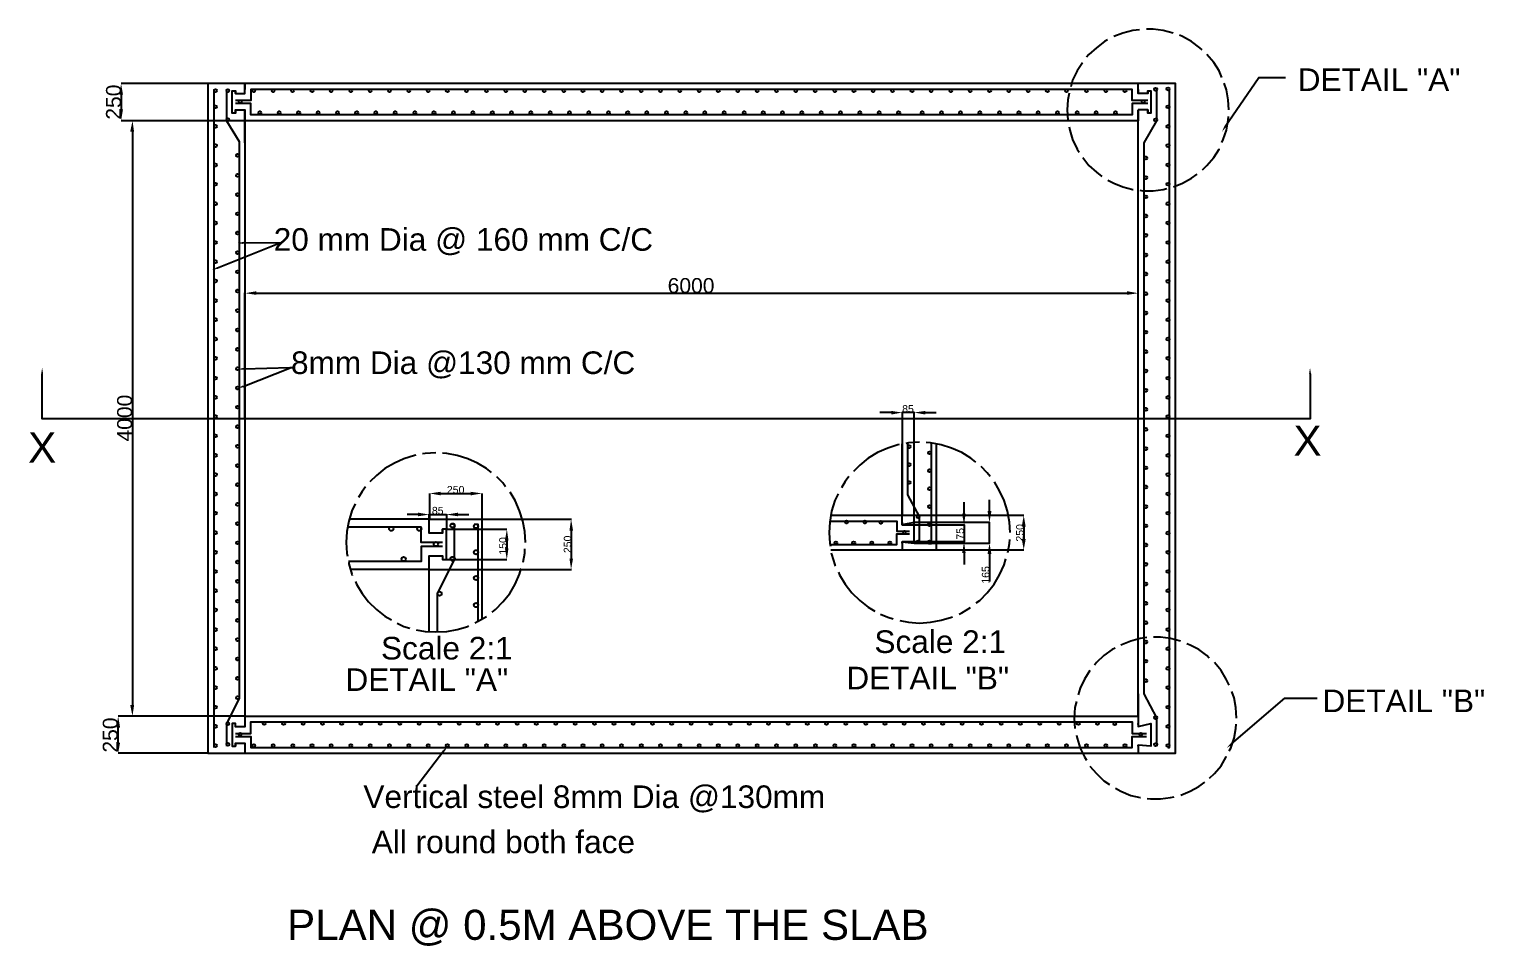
# Model space of a CAD drawing. Header units: millimetres. Extents: x 22696160283 to 22700910401, y 14752050394 to 14758052412.
# Drawn here: x 22696160283 to 22700910401, y 14752050394 to 14755044209 of the extents above; entities that cross this region are included whole.
import ezdxf

# ---------------------------------------------------------------- set-up
doc = ezdxf.new("R2010")
doc.units = ezdxf.units.MM
for name, color, linetype in [('PDF_PDF_Geometry', 7, 'Continuous'), ('PDF_PDF_Solid Fills', 7, 'Continuous'), ('PDF_Text', 7, 'Continuous')]:
    doc.layers.add(name, color=color, linetype=linetype)
doc.styles.add('PDF ArialMT', font='arial.ttf')

msp = doc.modelspace()

# ---------------------------------------------------------------- linework, layer by layer
at = {"layer": 'PDF_PDF_Geometry', "lineweight": 25}
for points in [[(22699681498.01819, 14755009071.4973), (22699671915.18423, 14755003747.70065), (22699645296.20099, 14754983517.27339), (22699620806.73641, 14754961157.32747), (22699613353.42111, 14754952639.25284)], [(22699785844.43248, 14755042079.03651), (22699764549.24589, 14755039949.51785), (22699731541.70668, 14755031431.44322), (22699701728.44545, 14755019719.09059)], [(22699895514.64342, 14755031431.44322), (22699863571.86353, 14755039949.51785), (22699830564.32432, 14755044208.55517), (22699808204.3784, 14755044208.55517)], [(22699990278.22374, 14754976063.95809), (22699982824.90843, 14754983517.27339), (22699955141.16587, 14755003747.70065), (22699926392.66397, 14755019719.09059), (22699916809.83001, 14755023978.12791)], [(22700055228.54284, 14754886624.17441), (22700045645.70887, 14754907919.361), (22700028609.5596, 14754935603.10357), (22700006249.61368, 14754961157.32747)], [(22699599511.54982, 14754934538.34424), (22699582475.40055, 14754907919.361), (22699567568.76994, 14754877041.34044), (22699561180.21396, 14754855746.15385)], [(22696865209.59175, 14754866393.74715), (22696460601.04655, 14754866393.74715)], [(22696865209.59175, 14754847228.07922), (22696865209.59175, 14754866393.74715), (22696865209.59175, 14754847228.07922)], [(22699781585.39516, 14754847228.07922), (22699781585.39516, 14754866393.74715)], [(22700077588.48875, 14754780148.24146), (22700075458.9701, 14754813155.78068), (22700070135.17345, 14754846163.31989), (22700062681.85814, 14754867458.50648)], [(22700065876.13613, 14754725845.51566), (22700175546.34707, 14754886624.17441), (22700178740.62506, 14754886624.17441)], [(22700175546.34707, 14754886624.17441), (22700262856.61208, 14754886624.17441)], [(22696460601.04655, 14754830191.92995), (22696460601.04655, 14754782277.76012)], [(22696762992.69612, 14754847228.07922), (22696762992.69612, 14752698543.75235)], [(22696804518.30997, 14754847228.07922), (22696804518.30997, 14754842969.0419), (22696804518.30997, 14754805702.46537), (22696804518.30997, 14754769500.64817), (22696804518.30997, 14754745011.18359), (22696846043.92382, 14754676866.5865), (22696846043.92382, 14752858257.65177), (22696804518.30997, 14752776271.1834), (22696804518.30997, 14752740069.3662), (22696804518.30997, 14752702802.78967)], [(22696834331.57119, 14754769500.64817), (22696834331.57119, 14754780148.24146), (22696834331.57119, 14754769500.64817), (22696823683.9779, 14754769500.64817), (22696823683.9779, 14754805702.46537), (22696823683.9779, 14754842969.0419), (22696834331.57119, 14754842969.0419), (22696834331.57119, 14754833386.20794), (22696865209.59175, 14754833386.20794), (22696865209.59175, 14754847228.07922)], [(22699813528.17505, 14754811026.26202), (22699781585.39516, 14754811026.26202), (22699762419.72723, 14754811026.26202), (22699762419.72723, 14754847228.07922), (22696884375.25968, 14754847228.07922), (22696884375.25968, 14754811026.26202), (22696865209.59175, 14754811026.26202), (22696834331.57119, 14754811026.26202)], [(22696834331.57119, 14754833386.20794), (22696834331.57119, 14754842969.0419)], [(22699555856.41732, 14754835515.72659), (22699551597.38, 14754813155.78068), (22699549467.86134, 14754780148.24146), (22699551597.38, 14754747140.70225), (22699551597.38, 14754746075.94292)], [(22699781585.39516, 14754847228.07922), (22699781585.39516, 14754833386.20794), (22699781585.39516, 14754847228.07922)], [(22699813528.17505, 14754842969.0419), (22699813528.17505, 14754833386.20794), (22699813528.17505, 14754842969.0419), (22699823111.00901, 14754842969.0419), (22699823111.00901, 14754805702.46537), (22699823111.00901, 14754769500.64817), (22699813528.17505, 14754769500.64817), (22699813528.17505, 14754780148.24146), (22699781585.39516, 14754780148.24146)], [(22699813528.17505, 14754833386.20794), (22699781585.39516, 14754833386.20794)], [(22699842276.67694, 14752702802.78967), (22699842276.67694, 14752776271.1834), (22699842276.67694, 14752795436.85133), (22699800751.0631, 14752873164.28238), (22699800751.0631, 14754672607.54919), (22699842276.67694, 14754745011.18359), (22699842276.67694, 14754769500.64817), (22699842276.67694, 14754805702.46537), (22699842276.67694, 14754842969.0419), (22699842276.67694, 14754848292.83855)], [(22699878478.49414, 14752698543.75235), (22699883802.29079, 14752698543.75235), (22699883802.29079, 14754847228.07922)], [(22699813528.17505, 14754801443.42805), (22699781585.39516, 14754801443.42805), (22699762419.72723, 14754801443.42805), (22699762419.72723, 14754764176.85152), (22696884375.25968, 14754764176.85152), (22696884375.25968, 14754801443.42805), (22696865209.59175, 14754801443.42805), (22696834331.57119, 14754801443.42805)], [(22696834331.57119, 14754780148.24146), (22696865209.59175, 14754780148.24146)], [(22696865209.59175, 14754745011.18359), (22696865209.59175, 14754780148.24146), (22696865209.59175, 14754745011.18359)], [(22699781585.39516, 14754780148.24146), (22699781585.39516, 14754745011.18359), (22699781585.39516, 14754780148.24146)], [(22699813528.17505, 14754780148.24146), (22699813528.17505, 14754769500.64817)], [(22696865209.59175, 14754745011.18359), (22696460601.04655, 14754745011.18359)], [(22696743827.02819, 14754745011.18359), (22696496802.86375, 14754745011.18359)], [(22696865209.59175, 14754672607.54919), (22696865209.59175, 14754745011.18359), (22696865209.59175, 14754672607.54919)], [(22699555856.41732, 14754724780.75633), (22699557985.93597, 14754714133.16304), (22699567568.76994, 14754683255.14248), (22699582475.40055, 14754652377.12193), (22699588863.95653, 14754642794.28796)], [(22700055228.54284, 14754673672.30852), (22700059487.58015, 14754683255.14248), (22700070135.17345, 14754714133.16304), (22700075458.9701, 14754747140.70225), (22700076523.72943, 14754758853.05487)], [(22696497867.62308, 14754708809.36639), (22696497867.62308, 14752836962.46518)], [(22699991342.98307, 14754584232.52484), (22700006249.61368, 14754599139.15545), (22700028609.5596, 14754624693.37936), (22700045645.70887, 14754652377.12193), (22700045645.70887, 14754653441.88126)], [(22699600576.30915, 14754624693.37936), (22699620806.73641, 14754599139.15545), (22699645296.20099, 14754576779.20953), (22699663397.10959, 14754562937.33825)], [(22699682562.77752, 14754551224.98563), (22699701728.44545, 14754540577.39233), (22699731541.70668, 14754528865.03971), (22699764549.24589, 14754520346.96507), (22699765614.00522, 14754520346.96507)], [(22699896579.40275, 14754528865.03971), (22699926392.66397, 14754540577.39233), (22699955141.16587, 14754557613.5416), (22699974306.8338, 14754570390.65356)], [(22699786909.19181, 14754518217.44641), (22699796492.02578, 14754516087.92776), (22699830564.32432, 14754516087.92776), (22699863571.86353, 14754520346.96507), (22699875284.21616, 14754523541.24306)], [(22696775769.80807, 14754264804.726), (22696977009.32134, 14754344661.67571), (22696980203.59933, 14754344661.67571), (22696977009.32134, 14754344661.67571), (22696858821.03577, 14754345726.43504)], [(22696865209.59175, 14753772885.91578), (22696865209.59175, 14754182818.25763)], [(22696902476.16828, 14754181753.4983), (22699745383.57796, 14754181753.4983)], [(22699781585.39516, 14753772885.91578), (22699781585.39516, 14754182818.25763)], [(22700342713.56179, 14753918757.94392), (22700342713.56179, 14753820800.08561), (22700342713.56179, 14753771821.15646), (22696865209.59175, 14753771821.15646), (22696408427.83941, 14753771821.15646), (22696202929.28882, 14753771821.15646), (22696202929.28882, 14753918757.94392)], [(22696858821.03577, 14753877232.33007), (22697016405.41653, 14753938988.37118), (22697019599.69452, 14753938988.37118)], [(22696860950.55443, 14753934729.33386), (22697012146.37922, 14753938988.37118), (22697016405.41653, 14753938988.37118)], [(22698975562.58276, 14753792051.58372), (22698938296.00623, 14753792051.58372)], [(22699050095.73582, 14753365083.0926), (22699296055.14093, 14753365083.0926), (22699296055.14093, 14753433227.68968), (22699050095.73582, 14753433227.68968), (22699050095.73582, 14753792051.58372), (22699010699.64063, 14753792051.58372), (22699010699.64063, 14753456652.39493), (22699407854.87052, 14753456652.39493)], [(22699086297.55302, 14753792051.58372), (22699122499.37022, 14753792051.58372)], [(22698777517.34747, 14753456652.39493), (22699010699.64063, 14753456652.39493), (22699010699.64063, 14753689834.68809)], [(22698777517.34747, 14753343787.90601), (22699123564.12955, 14753343787.90601), (22699123564.12955, 14753689834.68809)], [(22699001116.80666, 14753687705.16943), (22698996857.76934, 14753686640.4101), (22698963850.23013, 14753675992.8168), (22698930842.69092, 14753661086.18619), (22698899964.67036, 14753642985.27759), (22698872280.9278, 14753620625.33167), (22698852050.50054, 14753599330.14508)], [(22699067131.88509, 14753695158.48473), (22699031994.82722, 14753693028.96608), (22699023476.75258, 14753690899.44742)], [(22699067131.88509, 14753362953.57394), (22699067131.88509, 14753364018.33327), (22699067131.88509, 14753365083.0926), (22699067131.88509, 14753433227.68968), (22699067131.88509, 14753452393.35761), (22699029865.30856, 14753523732.23269), (22699029865.30856, 14753691964.20675)], [(22699251335.24909, 14753630208.16564), (22699235363.85915, 14753642985.27759), (22699205550.59792, 14753661086.18619), (22699172543.05871, 14753675992.8168), (22699138470.76017, 14753686640.4101), (22699103333.70229, 14753693028.96608), (22699089491.83101, 14753694093.7254)], [(22699096945.14632, 14753364018.33327), (22699106527.98028, 14753364018.33327), (22699106527.98028, 14753691964.20675)], [(22697423143.48039, 14753652568.11156), (22697418884.44307, 14753651503.35223), (22697383747.3852, 14753640855.75893), (22697352869.36464, 14753627013.88765), (22697321991.34409, 14753608912.97905), (22697294307.60152, 14753586553.03313), (22697273012.41494, 14753566322.60587)], [(22697488093.79949, 14753660021.42686), (22697454021.50095, 14753657891.9082), (22697444438.66698, 14753656827.14887)], [(22697670167.64482, 14753596135.86709), (22697654196.25488, 14753608912.97905), (22697624382.99366, 14753627013.88765), (22697592440.21378, 14753640855.75893), (22697558367.91523, 14753651503.35223), (22697524295.61669, 14753657891.9082), (22697510453.74541, 14753658956.66753)], [(22697715952.29599, 14753549286.4566), (22697707434.22136, 14753562063.56855), (22697687203.7941, 14753582293.99581)], [(22698837143.86993, 14753583358.75514), (22698824366.75797, 14753567387.3652), (22698812654.40535, 14753546092.17861)], [(22699298184.65958, 14753583358.75514), (22699288601.82562, 14753595071.10776), (22699268371.39836, 14753616366.29435)], [(22697259170.54365, 14753549286.4566), (22697247458.19103, 14753534379.82598), (22697235745.8384, 14753514149.39872)], [(22699363134.97868, 14753400220.15047), (22699361005.46002, 14753434292.44901), (22699354616.90405, 14753470494.26622), (22699343969.31075, 14753504566.56476), (22699329062.68014, 14753536509.34464), (22699312026.53087, 14753566322.60587)], [(22697225098.24511, 14753493918.97146), (22697214450.65181, 14753471559.02555), (22697203803.05852, 14753437486.727), (22697197414.50254, 14753403414.42846), (22697195284.98388, 14753367212.61126), (22697197414.50254, 14753333140.31271), (22697199544.0212, 14753323557.47875)], [(22697467863.37223, 14753527991.27001), (22697467863.37223, 14753443875.28298), (22697931033.68055, 14753443875.28298)], [(22697504065.18943, 14753527991.27001), (22697602023.04774, 14753527991.27001)], [(22697639289.62427, 14753116994.16883), (22697639289.62427, 14753426839.13371), (22697639289.62427, 14753443875.28298), (22697639289.62427, 14753527991.27001)], [(22697780902.61509, 14753367212.61126), (22697778773.09643, 14753403414.42846), (22697772384.54045, 14753437486.727), (22697761736.94716, 14753471559.02555), (22697747895.07588, 14753504566.56476), (22697730858.92661, 14753532250.30733)], [(22698802006.81205, 14753526926.51068), (22698791359.21876, 14753504566.56476), (22698780711.62546, 14753470494.26622), (22698774323.06948, 14753434292.44901), (22698772193.55083, 14753400220.15047), (22698774323.06948, 14753364018.33327), (22698776452.58815, 14753355500.25863)], [(22699010699.64063, 14753425774.37438), (22699213003.91323, 14753425774.37438), (22699213003.91323, 14753369342.12992), (22699010699.64063, 14753369342.12992), (22699050095.73582, 14753365083.0926), (22699050095.73582, 14753433227.68968), (22699010699.64063, 14753425774.37438), (22699010699.64063, 14753430033.4117), (22699010699.64063, 14753456652.39493), (22699010699.64063, 14753523732.23269)], [(22699213003.91323, 14753461976.19158), (22699213003.91323, 14753499242.76811)], [(22699296055.14093, 14753470494.26622), (22699296055.14093, 14753506696.08342)], [(22697510453.74541, 14753398090.63181), (22697466798.6129, 14753398090.63181), (22697466798.6129, 14753443875.28298), (22697440179.62966, 14753443875.28298), (22697205932.57718, 14753443875.28298)], [(22697430596.7957, 14753458781.91359), (22697394394.97849, 14753458781.91359)], [(22697466798.6129, 14753398090.63181), (22697466798.6129, 14753459846.67292)], [(22697466798.6129, 14753458781.91359), (22697523230.85736, 14753458781.91359)], [(22697523230.85736, 14753459846.67292), (22697523230.85736, 14753410867.74376), (22697720211.33331, 14753410867.74376)], [(22697560497.43389, 14753458781.91359), (22697595634.49176, 14753458781.91359)], [(22697510453.74541, 14753367212.61126), (22697466798.6129, 14753367212.61126), (22697440179.62966, 14753367212.61126), (22697440179.62966, 14753417256.29974), (22697199544.0212, 14753417256.29974)], [(22697466798.6129, 14753180879.7286), (22697466798.6129, 14753279902.34624), (22697466798.6129, 14753324622.23808), (22697510453.74541, 14753324622.23808), (22697510453.74541, 14753311845.12613), (22697523230.85736, 14753311845.12613), (22697523230.85736, 14753360824.05528), (22697523230.85736, 14753410867.74376), (22697510453.74541, 14753410867.74376), (22697510453.74541, 14753398090.63181), (22697510453.74541, 14753410867.74376)], [(22697493417.59613, 14753075468.55498), (22697493417.59613, 14753200045.39653), (22697548785.08127, 14753311845.12613), (22697548785.08127, 14753360824.05528), (22697548785.08127, 14753410867.74376), (22697548785.08127, 14753427903.89304), (22697542396.52529, 14753427903.89304), (22697536007.96931, 14753427903.89304)], [(22697626512.51232, 14753110605.61286), (22697626512.51232, 14753426839.13371), (22697621188.71567, 14753426839.13371), (22697613735.40036, 14753426839.13371)], [(22697929968.92122, 14753406608.70645), (22697929968.92122, 14753315039.40411)], [(22698775387.82882, 14753437486.727), (22698993663.49136, 14753437486.727), (22698993663.49136, 14753433227.68968), (22698993663.49136, 14753404479.18779), (22699035189.10521, 14753404479.18779)], [(22698775387.82882, 14753360824.05528), (22698993663.49136, 14753360824.05528), (22698993663.49136, 14753365083.0926), (22698993663.49136, 14753395961.11315), (22699035189.10521, 14753395961.11315)], [(22699010699.64063, 14753430033.4117), (22699010699.64063, 14753433227.68968), (22699010699.64063, 14753430033.4117)], [(22699407854.87052, 14753419385.8184), (22699407854.87052, 14753378924.96388)], [(22697510453.74541, 14753354435.4993), (22697466798.6129, 14753354435.4993), (22697440179.62966, 14753354435.4993), (22697440179.62966, 14753305456.57015), (22697202738.29919, 14753305456.57015)], [(22697720211.33331, 14753373601.16723), (22697720211.33331, 14753349111.70266)], [(22697773449.29979, 14753303327.05149), (22697778773.09643, 14753333140.31271), (22697778773.09643, 14753346982.184)], [(22699010699.64063, 14753365083.0926), (22699010699.64063, 14753369342.12992), (22699010699.64063, 14753343787.90601), (22699407854.87052, 14753343787.90601)], [(22699067131.88509, 14753364018.33327), (22699056484.29179, 14753364018.33327)], [(22699355681.66338, 14753335269.83137), (22699361005.46002, 14753364018.33327), (22699362070.21935, 14753377860.20455)], [(22697203803.05852, 14753302262.29216), (22697203803.05852, 14753298003.25484), (22697214450.65181, 14753263930.9563), (22697215515.41114, 14753259671.91898)], [(22697510453.74541, 14753324622.23808), (22697510453.74541, 14753311845.12613)], [(22697523230.85736, 14753311845.12613), (22697720211.33331, 14753311845.12613)], [(22698779646.86613, 14753334205.07204), (22698780711.62546, 14753329946.03473), (22698791359.21876, 14753294808.97685), (22698793488.73742, 14753291614.69887)], [(22699213003.91323, 14753333140.31271), (22699213003.91323, 14753295873.73618)], [(22699252400.00842, 14753170232.13531), (22699264112.36104, 14753178750.20994), (22699288601.82562, 14753203239.67452), (22699310961.77154, 14753231988.17641), (22699329062.68014, 14753261801.43764), (22699343969.31075, 14753294808.97685), (22699349293.1074, 14753313974.64478)], [(22699296055.14093, 14753329946.03473), (22699296055.14093, 14753240506.25105)], [(22697466798.6129, 14753075468.55498), (22697466798.6129, 14753279902.34624), (22697209126.85517, 14753279902.34624)], [(22697467863.37223, 14753279902.34624), (22697931033.68055, 14753279902.34624)], [(22697672297.16349, 14753140418.87408), (22697682944.75678, 14753148936.94872), (22697707434.22136, 14753174491.17262), (22697729794.16728, 14753201110.15586), (22697747895.07588, 14753231988.17641), (22697761736.94716, 14753263930.9563), (22697767060.74381, 14753283096.62423)], [(22698803071.57138, 14753270319.51228), (22698806265.84937, 14753261801.43764), (22698824366.75797, 14753231988.17641), (22698846726.70389, 14753203239.67452), (22698872280.9278, 14753178750.20994), (22698899964.67036, 14753156390.26402), (22698921259.85695, 14753143613.15207)], [(22697226163.00444, 14753240506.25105), (22697229357.28242, 14753231988.17641), (22697247458.19103, 14753201110.15586), (22697268753.37762, 14753174491.17262), (22697294307.60152, 14753148936.94872), (22697321991.34409, 14753127641.76213), (22697343286.53068, 14753114864.65017)], [(22699197032.52328, 14753134030.3181), (22699205550.59792, 14753138289.35542), (22699234299.09982, 14753155325.50469)], [(22697616929.67835, 14753104217.05688), (22697624382.99366, 14753109540.85353), (22697654196.25488, 14753126577.0028)], [(22698940425.52488, 14753134030.3181), (22698963850.23013, 14753123382.72481), (22698981951.13873, 14753118058.92816)], [(22699003246.32532, 14753112735.13151), (22699031994.82722, 14753107411.33487), (22699067131.88509, 14753104217.05688), (22699103333.70229, 14753107411.33487), (22699138470.76017, 14753113799.89084), (22699172543.05871, 14753123382.72481), (22699175737.3367, 14753125512.24347)], [(22697362452.19861, 14753104217.05688), (22697383747.3852, 14753093569.46358), (22697402913.05313, 14753088245.66694)], [(22697424208.23972, 14753082921.87029), (22697454021.50095, 14753077598.07364), (22697488093.79949, 14753075468.55498), (22697524295.61669, 14753077598.07364), (22697558367.91523, 14753083986.62962), (22697592440.21378, 14753093569.46358), (22697595634.49176, 14753095698.98224)], [(22699705987.48277, 14753022230.58851), (22699696404.64881, 14753017971.55119), (22699669785.66557, 14752998805.88326), (22699645296.20099, 14752975381.17801), (22699638907.64502, 14752966863.10338)], [(22699810333.89706, 14753057367.64638), (22699787973.95114, 14753054173.36839), (22699757095.93058, 14753045655.29376), (22699725153.1507, 14753032878.1818)], [(22699920004.10799, 14753045655.29376), (22699886996.56878, 14753054173.36839), (22699853989.02957, 14753058432.40571), (22699831629.08365, 14753058432.40571)], [(22700013702.92899, 14752990287.80863), (22700006249.61368, 14752998805.88326), (22699979630.63044, 14753017971.55119), (22699950882.12855, 14753032878.1818), (22699940234.53526, 14753037137.21912)], [(22700078653.24809, 14752901912.78428), (22700069070.41412, 14752921078.45221), (22700052034.26485, 14752949826.95411), (22700030739.07826, 14752975381.17801)], [(22699624001.0144, 14752949826.95411), (22699605900.1058, 14752921078.45221), (22699592058.23452, 14752892329.95031), (22699585669.67854, 14752869970.00439)], [(22696865209.59175, 14752873164.28238), (22696865209.59175, 14752800760.64798), (22696865209.59175, 14752765623.59011), (22696834331.57119, 14752765623.59011), (22696834331.57119, 14752776271.1834), (22696823683.9779, 14752776271.1834), (22696823683.9779, 14752740069.3662), (22696823683.9779, 14752702802.78967), (22696834331.57119, 14752702802.78967), (22696834331.57119, 14752712385.62363), (22696834331.57119, 14752702802.78967)], [(22699781585.39516, 14752873164.28238), (22699781585.39516, 14752800760.64798), (22699781585.39516, 14752773076.90541), (22699781585.39516, 14752766688.34944), (22699823111.00901, 14752776271.1834), (22699823111.00901, 14752702802.78967), (22699781585.39516, 14752705997.06766)], [(22700102077.95333, 14752794372.092), (22700099948.43467, 14752828444.39055), (22700094624.63803, 14752860387.17043), (22700087171.32272, 14752880617.59769)], [(22699580345.88189, 14752848674.81781), (22699575022.08525, 14752828444.39055), (22699572892.56659, 14752794372.092), (22699575022.08525, 14752760299.79346)], [(22700086106.56339, 14752710256.10497), (22700260727.09343, 14752859322.4111), (22700263921.37141, 14752859322.4111)], [(22700260727.09343, 14752859322.4111), (22700366138.26704, 14752859322.4111)], [(22696743827.02819, 14752800760.64798), (22696451018.21259, 14752800760.64798)], [(22696865209.59175, 14752800760.64798), (22696496802.86375, 14752800760.64798)], [(22696834331.57119, 14752744328.40352), (22696865209.59175, 14752744328.40352), (22696884375.25968, 14752744328.40352), (22696884375.25968, 14752781594.98005), (22699762419.72723, 14752781594.98005), (22699762419.72723, 14752776271.1834), (22699762419.72723, 14752744328.40352), (22699808204.3784, 14752744328.40352)], [(22696834331.57119, 14752765623.59011), (22696834331.57119, 14752776271.1834)], [(22699781585.39516, 14752773076.90541), (22699781585.39516, 14752776271.1834), (22699781585.39516, 14752773076.90541)], [(22700078653.24809, 14752687896.15906), (22700083977.04473, 14752696414.23369), (22700094624.63803, 14752728357.01358), (22700099948.43467, 14752760299.79346), (22700101013.194, 14752774141.66474)], [(22696451018.21259, 14752714515.14229), (22696451018.21259, 14752763494.07145)], [(22696834331.57119, 14752734745.56955), (22696865209.59175, 14752734745.56955), (22696884375.25968, 14752734745.56955), (22696884375.25968, 14752698543.75235), (22699762419.72723, 14752698543.75235), (22699762419.72723, 14752702802.78967), (22699762419.72723, 14752734745.56955), (22699808204.3784, 14752734745.56955)], [(22699580345.88189, 14752739004.60687), (22699582475.40055, 14752728357.01358), (22699592058.23452, 14752696414.23369), (22699605900.1058, 14752667665.7318), (22699612288.66178, 14752657018.1385)], [(22696743827.02819, 14752679378.08442), (22696451018.21259, 14752679378.08442)], [(22696834331.57119, 14752712385.62363), (22696865209.59175, 14752712385.62363), (22696865209.59175, 14752679378.08442)], [(22697514712.78272, 14752687896.15906), (22697426337.75838, 14752571837.39214), (22697423143.48039, 14752571837.39214)], [(22699781585.39516, 14752702802.78967), (22699781585.39516, 14752705997.06766), (22699781585.39516, 14752679378.08442)], [(22699624001.0144, 14752637852.47057), (22699645296.20099, 14752613363.00599), (22699669785.66557, 14752589938.30075), (22699687886.57417, 14752577161.18879)], [(22700014767.68832, 14752598456.37538), (22700030739.07826, 14752613363.00599), (22700052034.26485, 14752638917.2299), (22700069070.41412, 14752667665.7318), (22700070135.17345, 14752667665.7318)], [(22699921068.86732, 14752543088.89025), (22699950882.12855, 14752555866.0022), (22699979630.63044, 14752570772.63281), (22699998796.29837, 14752584614.5041)], [(22699707052.2421, 14752565448.83617), (22699725153.1507, 14752555866.0022), (22699757095.93058, 14752542024.13092), (22699787973.95114, 14752534570.81561), (22699789038.71047, 14752534570.81561)], [(22699811398.65639, 14752531376.53762), (22699822046.24968, 14752530311.7783), (22699853989.02957, 14752530311.7783), (22699886996.56878, 14752534570.81561), (22699898708.92141, 14752536700.33427)]]:
    msp.add_lwpolyline(points, dxfattribs=at)
for points in [[(22696743827.02819, 14752679378.08442), (22699902967.95872, 14752679378.08442), (22699902967.95872, 14754866393.74715), (22696743827.02819, 14754866393.74715)], [(22696865209.59175, 14752800760.64798), (22699781585.39516, 14752800760.64798), (22699781585.39516, 14754745011.18359), (22696865209.59175, 14754745011.18359)]]:
    msp.add_lwpolyline(points, close=True, dxfattribs=at)
for centre, radius in [((22696768848.88487, 14754843501.43401), 4791.40454), ((22696809309.73939, 14754843501.43401), 4791.40454), ((22696894490.48575, 14754843501.43401), 4791.40454), ((22696957311.28619, 14754843501.43401), 4791.40454), ((22697020132.08663, 14754843501.43401), 4791.40454), ((22697084017.73023, 14754843501.51784), 4791.32071), ((22697146838.53067, 14754843501.51784), 4791.32071), ((22697210724.09044, 14754843501.51784), 4791.32071), ((22697273544.89088, 14754843501.51784), 4791.32071), ((22697337430.45065, 14754843501.51784), 4791.32071), ((22697400251.25108, 14754843501.51784), 4791.32071), ((22697463072.05152, 14754843501.51785), 4791.32071), ((22697525892.85196, 14754843501.51784), 4791.32071), ((22697588713.6524, 14754843501.51784), 4791.32071), ((22697653663.9715, 14754843501.51784), 4791.32071), ((22697716484.77193, 14754843501.51785), 4791.32071), ((22697779305.57238, 14754843501.51784), 4791.32071), ((22697842126.37281, 14754843501.51784), 4791.32071), ((22697906011.93258, 14754843501.51785), 4791.32071), ((22697968832.73302, 14754843501.51784), 4791.32071), ((22698031653.53346, 14754843501.51784), 4791.32071), ((22698094474.3339, 14754843501.51784), 4791.32071), ((22698158359.89367, 14754843501.51784), 4791.32071), ((22698222245.45343, 14754843501.51784), 4791.32071), ((22698285066.25387, 14754843501.51784), 4791.32071), ((22698347887.05431, 14754843501.51784), 4791.32071), ((22698410707.85475, 14754843501.51784), 4791.32071), ((22698474593.41452, 14754843501.51784), 4791.32071), ((22698537414.21496, 14754843501.51785), 4791.32071), ((22698600235.0154, 14754843501.51784), 4791.32071), ((22698664120.57516, 14754843501.51784), 4791.32071), ((22698726941.3756, 14754843501.51784), 4791.32071), ((22698790826.93537, 14754843501.51784), 4791.32071), ((22698853647.73581, 14754843501.51784), 4791.32071), ((22698916468.53625, 14754843501.51784), 4791.32071), ((22698979289.33669, 14754843501.51784), 4791.32071), ((22699043174.89645, 14754843501.51784), 4791.32071), ((22699105995.69689, 14754843501.51785), 4791.32071), ((22699169881.25666, 14754843501.51784), 4791.32071), ((22699232702.0571, 14754843501.51784), 4791.3207), ((22699296587.61687, 14754843501.51784), 4791.32071), ((22699359408.41731, 14754843501.51785), 4791.32071), ((22699422229.21775, 14754843501.51785), 4791.32071), ((22699485050.01818, 14754843501.51785), 4791.32071), ((22699547870.81862, 14754843501.51785), 4791.32071), ((22699612821.13772, 14754843501.51785), 4791.32071), ((22699675641.93816, 14754843501.51784), 4791.32071), ((22699738462.7386, 14754843501.51784), 4791.32071), ((22699838550.11557, 14754847760.55516), 4791.3207), ((22699879010.97009, 14754848825.31449), 4791.32071), ((22696768848.88487, 14754790263.46753), 4791.40454), ((22696849770.59391, 14754807299.61681), 4791.40454), ((22696913656.15368, 14754771097.7996), 4791.40454), ((22696976476.95412, 14754771097.7996), 4791.40454), ((22697040362.51389, 14754771097.7996), 4791.40454), ((22697104248.15749, 14754771097.88344), 4791.32071), ((22697167068.95793, 14754771097.88344), 4791.32071), ((22697229889.75837, 14754771097.88344), 4791.32071), ((22697292710.55881, 14754771097.88344), 4791.32071), ((22697355531.35925, 14754771097.88344), 4791.32071), ((22697419416.91901, 14754771097.88344), 4791.32071), ((22697482237.71945, 14754771097.88344), 4791.32071), ((22697546123.27922, 14754771097.88344), 4791.32071), ((22697608944.07966, 14754771097.88344), 4791.32071), ((22697672829.63943, 14754771097.88344), 4791.32071), ((22697735650.43987, 14754771097.88344), 4791.32071), ((22697798471.24031, 14754771097.88344), 4791.32071), ((22697861292.04074, 14754771097.88344), 4791.32071), ((22697925177.60051, 14754771097.88344), 4791.32071), ((22697987998.40095, 14754771097.88344), 4791.32071), ((22698051883.96072, 14754771097.88344), 4791.32071), ((22698114704.76116, 14754771097.88344), 4791.32071), ((22698177525.5616, 14754771097.88344), 4791.32071), ((22698241411.12136, 14754771097.88344), 4791.32071), ((22698304231.9218, 14754771097.88344), 4791.32071), ((22698367052.72224, 14754771097.88344), 4791.32071), ((22698429873.52268, 14754771097.88344), 4791.32071), ((22698494823.84178, 14754771097.88344), 4791.32071), ((22698557644.64222, 14754771097.88344), 4791.32071), ((22698620465.44265, 14754771097.88344), 4791.32071), ((22698683286.2431, 14754771097.88344), 4791.32071), ((22698746107.04353, 14754771097.88344), 4791.32071), ((22698809992.6033, 14754771097.88344), 4791.32071), ((22698872813.40374, 14754771097.88344), 4791.32071), ((22698935634.20418, 14754771097.88344), 4791.32071), ((22698999519.76395, 14754771097.88344), 4791.32071), ((22699076182.43567, 14754771097.88344), 4791.32071), ((22699139003.23611, 14754771097.88344), 4791.32071), ((22699201824.03654, 14754771097.88344), 4791.32071), ((22699264644.83698, 14754771097.88344), 4791.32071), ((22699328530.39675, 14754771097.88344), 4791.32071), ((22699392415.95652, 14754771097.88344), 4791.32071), ((22699455236.75696, 14754771097.88344), 4791.32071), ((22699518057.5574, 14754771097.88344), 4791.32071), ((22699581943.11716, 14754771097.88344), 4791.32071), ((22699644763.91761, 14754771097.88344), 4791.32071), ((22699707584.71804, 14754771097.88344), 4791.32071), ((22699798089.26105, 14754807299.70064), 4791.32071), ((22699879010.97009, 14754790263.55137), 4791.32071), ((22696768848.88487, 14754726377.90777), 4791.40454), ((22696809309.73939, 14754748737.85368), 4791.40454), ((22699838550.11557, 14754747673.17819), 4791.32071), ((22699879010.97009, 14754726377.9916), 4791.32071), ((22696768848.88487, 14754663557.10733), 4791.40454), ((22696841252.51928, 14754631614.32744), 4791.40454), ((22699806607.33569, 14754623096.33665), 4791.3207), ((22699879010.97009, 14754663557.19116), 4791.3207), ((22696768848.88487, 14754600736.30689), 4791.40454), ((22699879010.97009, 14754600736.39072), 4791.32071), ((22696768848.88487, 14754537915.50645), 4791.40454), ((22696841252.51928, 14754566664.00834), 4791.40454), ((22699806607.33569, 14754559210.77688), 4791.32071), ((22699879010.97009, 14754537915.59029), 4791.32071), ((22696841252.51928, 14754503843.20791), 4791.40454), ((22699806607.33569, 14754496389.97644), 4791.3207), ((22696768848.88487, 14754474029.94668), 4791.40454), ((22696841252.51928, 14754441022.40747), 4791.40454), ((22699806607.33569, 14754433569.176), 4791.3207), ((22699879010.97009, 14754474030.03052), 4791.32071), ((22696768848.88487, 14754411209.14624), 4791.40454), ((22699879010.97009, 14754411209.23008), 4791.32071), ((22696768848.88487, 14754347323.58648), 4791.40454), ((22696841252.51928, 14754378201.60703), 4791.40454), ((22699806607.33569, 14754370748.37556), 4791.32071), ((22699879010.97009, 14754347323.67031), 4791.32071), ((22696841252.51928, 14754314316.04726), 4791.40454), ((22699806607.33569, 14754306862.81579), 4791.3207), ((22696768848.88487, 14754284502.78604), 4791.40454), ((22696841252.51928, 14754251495.24682), 4791.40454), ((22699806607.33569, 14754244042.01535), 4791.3207), ((22699879010.97009, 14754284502.86987), 4791.32071), ((22696768848.88487, 14754221681.9856), 4791.40454), ((22699879010.97009, 14754220617.3101), 4791.32071), ((22696768848.88487, 14754157796.42583), 4791.40454), ((22696841252.51928, 14754188674.44638), 4791.40454), ((22699806607.33569, 14754180156.45559), 4791.3207), ((22699879010.97009, 14754157796.50967), 4791.32071), ((22696841252.51928, 14754124788.88662), 4791.40454), ((22699806607.33569, 14754117335.65515), 4791.3207), ((22696768848.88487, 14754094975.62539), 4791.40454), ((22696841252.51928, 14754061968.08618), 4791.40454), ((22699806607.33569, 14754054514.85471), 4791.3207), ((22699879010.97009, 14754094975.70923), 4791.32071), ((22696768848.88487, 14754032154.82495), 4791.40454), ((22699879010.97009, 14754032154.90879), 4791.32071), ((22696768848.88487, 14753969334.02451), 4791.40454), ((22696841252.51928, 14753998082.52641), 4791.40454), ((22699806607.33568, 14753990629.29494), 4791.32071), ((22699879010.97009, 14753969334.10835), 4791.32071), ((22696841252.51928, 14753935261.72597), 4791.40454), ((22699806607.33569, 14753927808.4945), 4791.32071), ((22696768848.88487, 14753904383.70542), 4791.40454), ((22696841252.51928, 14753872440.92553), 4791.40454), ((22699806607.33569, 14753864987.69406), 4791.32071), ((22699879010.97009, 14753904383.78925), 4791.32071), ((22696768848.88487, 14753841562.90498), 4791.40454), ((22699879010.97009, 14753841562.98881), 4791.32071), ((22696768848.88487, 14753778742.10454), 4791.40454), ((22696841252.51928, 14753809620.12509), 4791.40454), ((22699806607.33568, 14753802166.89362), 4791.32071), ((22699879010.97009, 14753778742.18837), 4791.32071), ((22696841252.51928, 14753745734.56532), 4791.40454), ((22699806607.33568, 14753737216.57453), 4791.32071), ((22696768848.88487, 14753715921.3041), 4791.40454), ((22696841252.51928, 14753681849.00556), 4791.40454), ((22699033592.06249, 14753680784.33006), 4791.32071), ((22699806607.33568, 14753674395.77409), 4791.32071), ((22699879010.97009, 14753715921.38794), 4791.32071), ((22696768848.88487, 14753652035.74433), 4791.40454), ((22699100671.90025, 14753660553.9028), 4791.32071), ((22699879010.97009, 14753652035.82817), 4791.32071), ((22696768848.88487, 14753589214.94389), 4791.40454), ((22696841252.51928, 14753619028.20512), 4791.40454), ((22699033592.06249, 14753622222.56694), 4791.32071), ((22699100671.90025, 14753601992.13968), 4791.32071), ((22699806607.33568, 14753611574.97365), 4791.32071), ((22699879010.97009, 14753589215.02773), 4791.32071), ((22696841252.51928, 14753556207.40468), 4791.40454), ((22699033592.06249, 14753563660.80382), 4791.32071), ((22699100671.90025, 14753543430.37656), 4791.32071), ((22699806607.33568, 14753548754.17321), 4791.32071), ((22696768848.88487, 14753526394.14345), 4791.40454), ((22696841252.51928, 14753492321.84491), 4791.40454), ((22699100671.90025, 14753484868.61344), 4791.32071), ((22699806607.33568, 14753484868.61344), 4791.32071), ((22699879010.97009, 14753526394.22729), 4791.32071), ((22696768848.88487, 14753463573.34302), 4791.40454), ((22698829158.27123, 14753434824.92496), 4791.32071), ((22698888784.79368, 14753434824.92496), 4791.32071), ((22699063405.32372, 14753451861.07423), 4791.32071), ((22699879010.97009, 14753463573.42685), 4791.32071), ((22696768848.88487, 14753399687.78325), 4791.40454), ((22696841252.51928, 14753429501.04447), 4791.40454), ((22697342754.14164, 14753412464.87339), 6920.94501), ((22697434323.44398, 14753412464.87339), 6920.94501), ((22697542928.89558, 14753423112.46668), 6920.94501), ((22697619591.56731, 14753420982.94802), 6920.94501), ((22698940958.00082, 14753433760.16563), 4791.32071), ((22699018685.43188, 14753400752.62641), 4791.32071), ((22699100671.90025, 14753426306.85032), 4791.32071), ((22699806607.33568, 14753422047.813), 4791.32071), ((22699879010.97009, 14753398623.10775), 4791.32071), ((22696841252.51928, 14753366680.24403), 4791.40454), ((22697488626.16978, 14753362421.1849), 6920.94501), ((22698794021.21336, 14753366680.32787), 4791.32071), ((22698852582.97648, 14753366680.32787), 4791.32071), ((22698912209.49893, 14753366680.32787), 4791.32071), ((22698970771.26205, 14753366680.32787), 4791.32071), ((22699063405.32372, 14753369874.60586), 4791.32071), ((22699100671.90025, 14753369874.60586), 4791.32071), ((22699806607.33568, 14753359227.01256), 4791.32071), ((22696768848.88487, 14753335802.22348), 4791.40454), ((22696841252.51928, 14753303859.4436), 4791.40454), ((22697383214.99616, 14753313442.25575), 6920.94501), ((22697542928.89558, 14753314507.01508), 6920.94501), ((22697619591.56731, 14753335802.20167), 6920.94501), ((22699806607.33569, 14753296406.21213), 4791.32071), ((22699879010.97009, 14753335802.30732), 4791.32071), ((22696768848.88487, 14753272981.42304), 4791.40454), ((22697619591.56731, 14753251686.21464), 6920.94501), ((22699879010.97009, 14753272981.50688), 4791.32071), ((22696768848.88487, 14753210160.6226), 4791.40454), ((22696841252.51928, 14753241038.64316), 4791.40454), ((22697500338.5224, 14753200577.76682), 6920.94501), ((22699806607.33568, 14753232520.65236), 4791.32071), ((22699879010.97009, 14753210160.70644), 4791.32071), ((22696841252.51928, 14753176088.32406), 4791.40454), ((22697619591.56731, 14753163311.19029), 6920.94501), ((22699806607.33569, 14753168635.09259), 4791.32071), ((22696768848.88487, 14753147339.82216), 4791.40454), ((22696841252.51928, 14753113267.52362), 4791.40454), ((22699806607.33568, 14753105814.29215), 4791.32071), ((22699879010.97009, 14753147339.906), 4791.32071), ((22696768848.88487, 14753083454.2624), 4791.40454), ((22699879010.97009, 14753083454.34623), 4791.32071), ((22696768848.88487, 14753020633.46196), 4791.40454), ((22696841252.51928, 14753050446.72318), 4791.40454), ((22699806607.33569, 14753042993.49171), 4791.32071), ((22699879010.97009, 14753020633.54579), 4791.32071), ((22696841252.51928, 14752987625.92274), 4791.40454), ((22699806607.33569, 14752980172.69127), 4791.32071), ((22696768848.88487, 14752956747.90219), 4791.40454), ((22696841252.51928, 14752923740.36297), 4791.40454), ((22699806607.33568, 14752916287.13151), 4791.32071), ((22699879010.97009, 14752956747.98602), 4791.32071), ((22696768848.88487, 14752893927.10175), 4791.40454), ((22699879010.97009, 14752893927.18559), 4791.32071), ((22696768848.80103, 14752830041.45814), 4791.48838), ((22696841252.43544, 14752860919.47869), 4791.48838), ((22699879010.88625, 14752830041.54198), 4791.40454), ((22696809309.65555, 14752775738.73234), 4791.48838), ((22696927497.94112, 14752776803.49167), 4791.48838), ((22696991383.50089, 14752776803.49167), 4791.48838), ((22697055269.06066, 14752776803.49167), 4791.48838), ((22697118089.94494, 14752776803.57551), 4791.40454), ((22697180910.74538, 14752776803.57551), 4791.40454), ((22697243731.54581, 14752776803.57551), 4791.40454), ((22697306552.34625, 14752776803.57551), 4791.40454), ((22697370437.90602, 14752776803.57551), 4791.40454), ((22697434323.46579, 14752776803.57551), 4791.40454), ((22697501403.30355, 14752776803.57551), 4791.40454), ((22697564224.10398, 14752776803.57551), 4791.40454), ((22697627044.90442, 14752776803.57551), 4791.40454), ((22697689865.70486, 14752776803.57551), 4791.40454), ((22697753751.26463, 14752776803.57551), 4791.40454), ((22697816572.06507, 14752776803.57551), 4791.40454), ((22697880457.62484, 14752776803.57551), 4791.40454), ((22697943278.42528, 14752776803.57551), 4791.40454), ((22698006099.22572, 14752776803.57551), 4791.40454), ((22698069984.78548, 14752776803.57551), 4791.40454), ((22698132805.58592, 14752776803.57551), 4791.40454), ((22698195626.38636, 14752776803.57551), 4791.40454), ((22698258447.1868, 14752776803.57551), 4791.40454), ((22698322332.74657, 14752776803.57551), 4791.40454), ((22698386218.30634, 14752776803.57551), 4791.40454), ((22698449039.10677, 14752776803.57551), 4791.40454), ((22698511859.90721, 14752776803.57551), 4791.40454), ((22698574680.70765, 14752776803.57551), 4791.40454), ((22698638566.26742, 14752776803.57551), 4791.40454), ((22698701387.06786, 14752776803.57551), 4791.40454), ((22698764207.8683, 14752776803.57551), 4791.40454), ((22698827028.66874, 14752776803.57551), 4791.40454), ((22698891978.98783, 14752776803.57551), 4791.40454), ((22698954799.78827, 14752776803.57551), 4791.40454), ((22699017620.58871, 14752776803.57551), 4791.40454), ((22699080441.38915, 14752776803.57551), 4791.40454), ((22699143262.18959, 14752776803.57551), 4791.40454), ((22699207147.74936, 14752776803.57551), 4791.40454), ((22699269968.54979, 14752776803.57551), 4791.40454), ((22699333854.10956, 14752776803.57551), 4791.40454), ((22699396674.91, 14752776803.57551), 4791.40454), ((22699460560.46977, 14752776803.57551), 4791.40454), ((22699523381.27021, 14752776803.57551), 4791.40454), ((22699586202.07065, 14752776803.57551), 4791.40454), ((22699649022.87109, 14752776803.57551), 4791.40454), ((22699705455.11555, 14752775738.81618), 4791.40454), ((22699838550.03173, 14752795969.24344), 4791.40454), ((22696768848.80103, 14752767220.6577), 4791.48838), ((22696849770.51007, 14752741666.43379), 4791.48838), ((22699790635.8619, 14752741666.51764), 4791.40454), ((22699879010.88625, 14752767220.74154), 4791.40454), ((22696768848.80103, 14752704399.85726), 4791.48838), ((22696768848.80103, 14752704399.85726), 4791.48838), ((22696809309.65555, 14752708658.89458), 4791.48838), ((22696894490.40191, 14752704399.85726), 4791.48838), ((22696957311.20235, 14752704399.85726), 4791.48838), ((22697021196.76212, 14752704399.85726), 4791.48838), ((22697084017.6464, 14752704399.9411), 4791.40454), ((22697146838.44683, 14752704399.9411), 4791.40454), ((22697210724.0066, 14752704399.9411), 4791.40454), ((22697273544.80704, 14752704399.9411), 4791.40454), ((22697337430.36681, 14752704399.9411), 4791.40454), ((22697400251.16725, 14752704399.9411), 4791.40454), ((22697463071.96769, 14752704399.9411), 4791.40454), ((22697525892.76812, 14752704399.9411), 4791.40454), ((22697589778.32789, 14752704399.9411), 4791.40454), ((22697653663.88766, 14752704399.9411), 4791.40454), ((22697716484.6881, 14752704399.9411), 4791.40454), ((22697779305.48854, 14752704399.9411), 4791.40454), ((22697842126.28898, 14752704399.9411), 4791.40454), ((22697906011.84874, 14752704399.9411), 4791.40454), ((22697968832.64919, 14752704399.9411), 4791.40454), ((22698031653.44962, 14752704399.9411), 4791.40454), ((22698094474.25006, 14752704399.9411), 4791.40454), ((22698159424.56916, 14752704399.9411), 4791.40454), ((22698222245.3696, 14752704399.9411), 4791.40454), ((22698285066.17004, 14752704399.9411), 4791.40454), ((22698347886.97047, 14752704399.9411), 4791.40454), ((22698410707.77091, 14752704399.9411), 4791.40454), ((22698474593.33068, 14752704399.9411), 4791.40454), ((22698537414.13112, 14752704399.9411), 4791.40454), ((22698600234.93156, 14752704399.9411), 4791.40454), ((22698664120.49133, 14752704399.9411), 4791.40454), ((22698728006.05109, 14752704399.9411), 4791.40454), ((22698790826.85153, 14752704399.9411), 4791.40454), ((22698853647.65197, 14752704399.9411), 4791.40454), ((22698916468.45241, 14752704399.9411), 4791.40454), ((22698979289.25285, 14752704399.9411), 4791.40454), ((22699043174.81262, 14752704399.9411), 4791.40454), ((22699105995.61306, 14752704399.9411), 4791.40454), ((22699169881.17282, 14752704399.9411), 4791.40454), ((22699232701.97326, 14752704399.9411), 4791.40454), ((22699296587.53303, 14752704399.9411), 4791.40454), ((22699359408.33347, 14752704399.9411), 4791.40454), ((22699422229.13391, 14752704399.9411), 4791.40454), ((22699485049.93435, 14752704399.9411), 4791.40454), ((22699547870.73479, 14752704399.9411), 4791.40454), ((22699612821.05388, 14752704399.9411), 4791.40454), ((22699675641.85432, 14752704399.9411), 4791.40454), ((22699738462.65476, 14752704399.9411), 4791.40454), ((22699838550.03173, 14752707594.21909), 4791.40454), ((22699879010.88625, 14752704399.9411), 4791.40454)]:
    msp.add_circle(centre, radius, dxfattribs=at)
at = {"layer": 'PDF_PDF_Solid Fills', "transparency": 33554559}
for points in [[(22696455277.2499, 14754830191.92995), (22696466989.60253, 14754830191.92995), (22696460601.04655, 14754866393.74715)], [(22696455277.2499, 14754782277.76012), (22696466989.60253, 14754782277.76012), (22696460601.04655, 14754745011.18359)], [(22696490414.30777, 14754708809.36639), (22696503191.41973, 14754708809.36639), (22696497867.62308, 14754745011.18359)], [(22700068005.65479, 14754723715.997), (22700055228.54284, 14754708809.36639), (22700062681.85814, 14754726910.27499)], [(22696858821.03577, 14754342532.15705), (22696839655.36784, 14754345726.43504), (22696858821.03577, 14754348920.71303)], [(22696776834.5674, 14754261610.44801), (22696757668.89947, 14754257351.41069), (22696773640.28941, 14754266934.24466)], [(22696902476.16828, 14754188142.05428), (22696902476.16828, 14754176429.70165), (22696865209.59175, 14754181753.4983)], [(22699745383.57796, 14754188142.05428), (22699745383.57796, 14754176429.70165), (22699781585.39516, 14754181753.4983)], [(22696199735.01083, 14753918757.94392), (22696202929.28882, 14753937923.61185), (22696206123.56681, 14753918757.94392)], [(22696860950.55443, 14753931535.05588), (22696841784.8865, 14753933664.57454), (22696860950.55443, 14753937923.61185)], [(22700339519.28381, 14753918757.94392), (22700342713.56179, 14753937923.61185), (22700345907.83978, 14753918757.94392)], [(22696860950.55443, 14753875102.81141), (22696841784.8865, 14753870843.7741), (22696857756.27644, 14753880426.60806)], [(22698975562.58276, 14753797375.38036), (22698975562.58276, 14753785663.02774), (22699010699.64063, 14753792051.58372)], [(22699086297.55302, 14753797375.38036), (22699086297.55302, 14753785663.02774), (22699050095.73582, 14753792051.58372)], [(22697504065.18943, 14753533315.06665), (22697504065.18943, 14753521602.71403), (22697467863.37223, 14753527991.27001)], [(22697602023.04774, 14753533315.06665), (22697602023.04774, 14753521602.71403), (22697639289.62427, 14753527991.27001)], [(22697430596.7957, 14753465170.46957), (22697430596.7957, 14753453458.11695), (22697466798.6129, 14753458781.91359)], [(22697560497.43389, 14753465170.46957), (22697560497.43389, 14753453458.11695), (22697523230.85736, 14753458781.91359)], [(22697924645.12457, 14753406608.70645), (22697936357.4772, 14753406608.70645), (22697929968.92122, 14753443875.28298)], [(22699206615.35725, 14753461976.19158), (22699218327.70987, 14753461976.19158), (22699213003.91323, 14753425774.37438)], [(22699289666.58495, 14753470494.26622), (22699302443.6969, 14753470494.26622), (22699296055.14093, 14753433227.68968)], [(22699401466.31454, 14753419385.8184), (22699414243.4265, 14753419385.8184), (22699407854.87052, 14753456652.39493)], [(22697713822.77734, 14753373601.16723), (22697725535.12996, 14753373601.16723), (22697720211.33331, 14753410867.74376)], [(22697713822.77734, 14753349111.70266), (22697725535.12996, 14753349111.70266), (22697720211.33331, 14753311845.12613)], [(22699206615.35725, 14753333140.31271), (22699218327.70987, 14753333140.31271), (22699213003.91323, 14753369342.12992)], [(22699289666.58495, 14753329946.03473), (22699302443.6969, 14753329946.03473), (22699296055.14093, 14753365083.0926)], [(22699401466.31454, 14753378924.96388), (22699414243.4265, 14753378924.96388), (22699407854.87052, 14753343787.90601)], [(22697924645.12457, 14753315039.40411), (22697936357.4772, 14753315039.40411), (22697929968.92122, 14753279902.34624)], [(22696490414.30777, 14752836962.46518), (22696503191.41973, 14752836962.46518), (22696497867.62308, 14752800760.64798)], [(22696445694.41594, 14752763494.07145), (22696457406.76856, 14752763494.07145), (22696451018.21259, 14752800760.64798)], [(22696445694.41594, 14752714515.14229), (22696457406.76856, 14752714515.14229), (22696451018.21259, 14752679378.08442)], [(22697512583.26406, 14752690025.67772), (22697526425.13535, 14752702802.78967), (22697517907.06071, 14752685766.6404)], [(22700088236.08205, 14752707061.82699), (22700071199.93278, 14752697478.99302), (22700083977.04473, 14752712385.62363)]]:
    msp.add_solid(points, dxfattribs=at)

# ---------------------------------------------------------------- texts
at = {"layer": 'PDF_Text', "attachment_point": 4, "style": 'PDF ArialMT'}
for s, insert, char_height in [('DETAIL "A"', (22700302473.13303, 14754879096.93253), 73785.481878), ('20 mm Dia @ 160 mm C/C', (22696958992.62946, 14754349890.4239), 73785.4818779), ('6000', (22698245274.16257, 14754206222.92417), 49189.573862), ('8mm Dia @130 mm C/C', (22697015427.31107, 14753947394.60818), 73785.4818779), ('85', (22699010867.26169, 14753803808.75263), 24594.348246), ('X', (22696157196.35918, 14753677918.2927), 98380.61001), ('X', (22700288630.72017, 14753700279.18639), 98380.61001), ('250', (22697524402.85085, 14753539737.60719), 24594.348246), ('85', (22697475422.02613, 14753471590.30217), 24594.348246), ('Scale 2:1', (22697309312.8009, 14753022081.38139), 73785.481878), ('Scale 2:1', (22698920359.19838, 14753043377.10957), 73785.481878), ('DETAIL "A"', (22697193249.15971, 14752919860.15307), 73785.481878), ('DETAIL "B"', (22698828786.10493, 14752925183.94972), 73785.481878), ('DETAIL "B"', (22700383398.09159, 14752850648.08872), 73785.481878), ('Vertical steel 8mm Dia @130mm', (22697251813.35997, 14752530142.46477), 73785.4818779), ('   All round both face', (22697193249.15971, 14752389588.47892), 73785.4818779), ('PLAN @ 0.5M ABOVE THE SLAB', (22697002649.65752, 14752109464.23166), 98380.6100087)]:
    msp.add_mtext(s, dxfattribs=dict(at, insert=insert, char_height=char_height))
at = {"layer": 'PDF_Text', "attachment_point": 4, "rotation": 90, "style": 'PDF ArialMT'}
for s, insert, char_height in [('250', (22696436337.559, 14754748370.6455), 49189.573862), ('4000', (22696472541.00096, 14753697410.40197), 49189.573862), ('75', (22699200483.78413, 14753376904.84572), 24594.348246), ('250', (22699395343.13602, 14753370516.01895), 24594.348246), ('150', (22697707630.54651, 14753327923.75022), 24594.348246), ('250', (22697918461.55914, 14753333247.81766), 24451.575066), ('165', (22699283538.53215, 14753233156.37879), 24594.348246), ('250', (22696425689.69491, 14752681588.57028), 49189.573862)]:
    msp.add_mtext(s, dxfattribs=dict(at, insert=insert, char_height=char_height))

doc.saveas('drawing.dxf')
